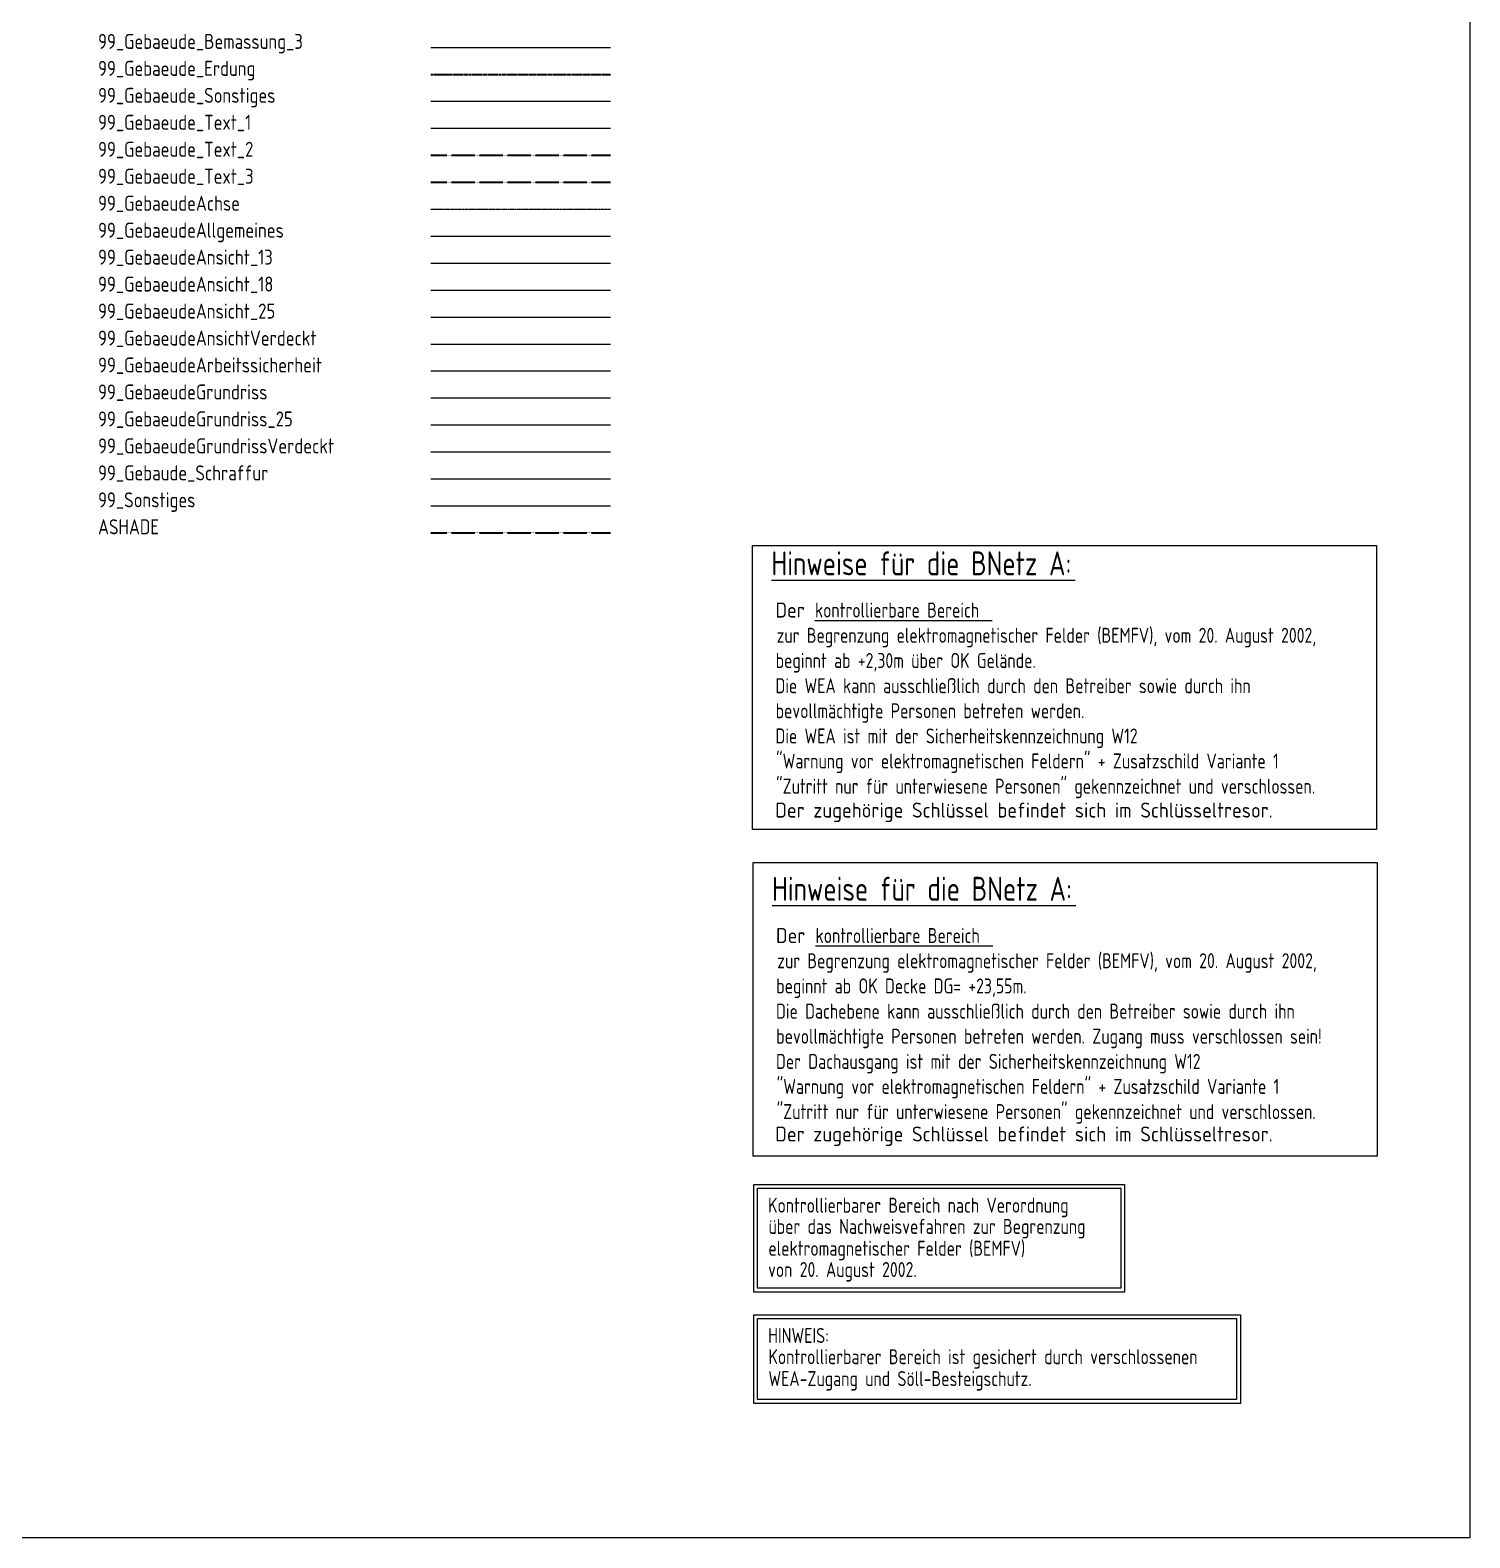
# Model space of a CAD drawing. Header units: millimetres. Extents: x -139278 to 641613, y -260926 to 217780.
# Drawn here: x 38300 to 62337, y -39772 to -14601 of the extents above; entities that cross this region are included whole.
import ezdxf
from ezdxf.enums import TextEntityAlignment as Align

# ---------------------------------------------------------------- set-up
doc = ezdxf.new("R2010")
doc.units = ezdxf.units.MM
for name, pattern in [('ACAD_ISO13W100', [36, 12, -3, 12, -3, 0, -3, 0, -3]), ('GESTRICHELT', [0.75, 0.5, -0.25]), ('MITTE', [50.8, 31.75, -6.35, 6.35, -6.35]), ('PHANTOM', [63.5, 31.75, -6.35, 6.35, -6.35, 6.35, -6.35])]:
    doc.linetypes.add(name, pattern=pattern)
doc.layers.add('00_Hilfskonstruktion', color=31, linetype='Continuous', plot=False)
for name, color, linetype, lineweight in [('00_Text_PapierBereich', 7, 'Continuous', 25), ('99_Gebaeude_Bemassung_3', 3, 'Continuous', 25), ('99_Gebaeude_Erdung', 30, 'PHANTOM', 35), ('99_Gebaeude_Sonstiges', 57, 'Continuous', 25), ('99_Gebaeude_Text_1', 7, 'Continuous', 25), ('99_Gebaeude_Text_2', 2, 'Continuous', 25), ('99_Gebaeude_Text_3', 3, 'Continuous', 25), ('99_GebaeudeAchse', 61, 'MITTE', 18), ('99_GebaeudeAllgeimenes', 57, 'Continuous', 25), ('99_GebaeudeAnsicht_13', 57, 'Continuous', 13), ('99_GebaeudeAnsicht_18', 57, 'Continuous', 18), ('99_GebaeudeAnsicht_25', 57, 'Continuous', 25), ('99_GebaeudeAnsichtVerdeckt', 57, 'GESTRICHELT', 18), ('99_GebaeudeArbeitssicherheit', 1, 'Continuous', 25), ('99_GebaeudeGrundriss', 57, 'Continuous', 25), ('99_GebaeudeGrundriss_25', 57, 'Continuous', 25), ('99_GebaeudeGrundrissVerdeckt', 57, 'GESTRICHELT', 18), ('99_GebaudeSchraffur', 252, 'Continuous', 18), ('99_Sonstiges', 57, 'Continuous', 25)]:
    doc.layers.add(name, color=color, linetype=linetype, lineweight=lineweight)
doc.layers.add('ASHADE', color=7, linetype='Continuous')
doc.styles.add('ISOCP', font='ISOCP', dxfattribs={"width": 0.9})
doc.styles.get("Standard").update_dxf_attribs({"font": 'isocp.shx', "width": 0.85})

msp = doc.modelspace()

# ---------------------------------------------------------------- linework, layer by layer
at = {"layer": '00_Hilfskonstruktion'}
msp.add_lwpolyline([(-1311.381, -10318.745), (62337.413, -10318.745), (62337.413, -39771.866), (-1311.381, -39771.866)], close=True, dxfattribs=at)
at = {"layer": '00_Text_PapierBereich'}
for p, q in [((50676.499, -23782.853), (55748.535, -23782.853)), ((51402.791, -24457.722), (54362.31, -24457.722)), ((50686.233, -29216.125), (55758.269, -29216.125)), ((51412.525, -29890.994), (54372.044, -29890.994))]:
    msp.add_line(p, q, dxfattribs=at)
at = {"layer": '00_Text_PapierBereich', "flags": 128}
for points in [[(50360.602, -23207.357), (60779.635, -23207.357), (60779.635, -27948.312), (50360.602, -27948.312)], [(50370.336, -28497.312), (60789.369, -28497.312), (60789.369, -33398.295), (50370.336, -33398.295)], [(50382.389, -33871.171), (56571.754, -33871.171), (56571.754, -35668.24), (50382.389, -35668.24)], [(50446.139, -33934.921), (56508.004, -33934.921), (56508.004, -35604.49), (50446.139, -35604.49)], [(50382.389, -36046.653), (58506.067, -36046.653), (58506.067, -37528.052), (50382.389, -37528.052)], [(50446.139, -36110.403), (58442.317, -36110.403), (58442.317, -37464.302), (50446.139, -37464.302)]]:
    msp.add_lwpolyline(points, close=True, dxfattribs=at)
at = {"layer": '99_Gebaeude_Bemassung_3'}
msp.add_line((44991.845, -14888.984), (47991.845, -14888.984), dxfattribs=at)
at = {"layer": '99_Gebaeude_Erdung'}
msp.add_line((44991.845, -15339.195), (47991.845, -15339.195), dxfattribs=at)
at = {"layer": '99_Gebaeude_Sonstiges'}
msp.add_line((44991.845, -15789.406), (47991.845, -15789.406), dxfattribs=at)
at = {"layer": '99_Gebaeude_Text_1'}
msp.add_line((44991.845, -16239.617), (47991.845, -16239.617), dxfattribs=at)
at = {"layer": '99_Gebaeude_Text_2', "linetype": 'ACAD_ISO13W100', "lineweight": 35, "ltscale": 0.3}
msp.add_line((44991.845, -16689.829), (47991.845, -16689.829), dxfattribs=at)
at = {"layer": '99_Gebaeude_Text_3', "linetype": 'ACAD_ISO13W100', "lineweight": 35, "ltscale": 0.3}
msp.add_line((44991.845, -17140.04), (47991.845, -17140.04), dxfattribs=at)
at = {"layer": '99_GebaeudeAchse', "ltscale": 0.1}
msp.add_line((44991.845, -17590.251), (47991.845, -17590.251), dxfattribs=at)
at = {"layer": '99_GebaeudeAllgeimenes'}
msp.add_line((44991.845, -18040.462), (47991.845, -18040.462), dxfattribs=at)
at = {"layer": '99_GebaeudeAnsicht_13'}
msp.add_line((44991.845, -18490.673), (47991.845, -18490.673), dxfattribs=at)
at = {"layer": '99_GebaeudeAnsicht_18'}
msp.add_line((44991.845, -18940.885), (47991.845, -18940.885), dxfattribs=at)
at = {"layer": '99_GebaeudeAnsicht_25'}
msp.add_line((44991.845, -19391.096), (47991.845, -19391.096), dxfattribs=at)
at = {"layer": '99_GebaeudeAnsichtVerdeckt', "ltscale": 5}
msp.add_line((44991.845, -19841.307), (47991.845, -19841.307), dxfattribs=at)
at = {"layer": '99_GebaeudeArbeitssicherheit'}
msp.add_line((44991.845, -20291.518), (47991.845, -20291.518), dxfattribs=at)
at = {"layer": '99_GebaeudeGrundriss'}
msp.add_line((44991.845, -20741.729), (47991.845, -20741.729), dxfattribs=at)
at = {"layer": '99_GebaeudeGrundriss_25'}
msp.add_line((44991.845, -21191.941), (47991.845, -21191.941), dxfattribs=at)
at = {"layer": '99_GebaeudeGrundrissVerdeckt', "ltscale": 5}
msp.add_line((44991.845, -21642.152), (47991.845, -21642.152), dxfattribs=at)
at = {"layer": '99_GebaudeSchraffur'}
msp.add_line((44991.845, -22092.363), (47991.845, -22092.363), dxfattribs=at)
at = {"layer": '99_Sonstiges'}
msp.add_line((44991.845, -22542.574), (47991.845, -22542.574), dxfattribs=at)
at = {"layer": 'ASHADE', "linetype": 'ACAD_ISO13W100', "lineweight": 35, "ltscale": 0.3}
msp.add_line((44991.845, -22992.785), (47991.845, -22992.785), dxfattribs=at)

# ---------------------------------------------------------------- texts
at = {"layer": '00_Text_PapierBereich'}
for s, height, width, p in [('Hinweise für die BNetz A:', 399.99996, 0.85, (50676.499, -23702.853)), ('Der ', 250, 1, (50743.003, -24407.722)), ('kontrollierbare Bereich', 249.99998, 0.85, (51402.791, -24407.722)), ('zur Begrenzung elektromagnetischer Felder (BEMFV), vom 20. August 2002, ', 249.99998, 0.85, (50763.125, -24828.652)), ('beginnt ab +2,30m über OK Gelände. ', 249.99998, 0.85, (50747.095, -25249.582)), ('Die WEA kann ausschließlich durch den Betreiber sowie durch ihn', 249.99998, 0.85, (50743.003, -25670.512)), ('bevollmächtigte Personen betreten werden. ', 249.99998, 0.85, (50747.095, -26088.714)), ('Die WEA ist mit der Sicherheitskennzeichnung W12 ', 249.99998, 0.85, (50743.003, -26509.644)), ('"Warnung vor elektromagnetischen Feldern" + Zusatzschild Variante 1', 249.99998, 0.85, (50753.917, -26927.333)), ('"Zutritt nur für unterwiesene Personen" gekennzeichnet und verschlossen.', 249.99998, 0.85, (50753.917, -27348.263)), ('Der zugehörige Schlüssel befindet sich im Schlüsseltresor.', 249.99998, 1, (50740.96, -27747.284)), ('Hinweise für die BNetz A:', 399.99996, 0.85, (50686.233, -29136.125)), ('Der ', 250, 1, (50752.737, -29840.994)), ('kontrollierbare Bereich', 249.99998, 0.85, (51412.525, -29840.994)), ('zur Begrenzung elektromagnetischer Felder (BEMFV), vom 20. August 2002, ', 249.99998, 0.85, (50772.86, -30261.924)), ('beginnt ab OK Decke DG= +23,55m. ', 249.99998, 0.85, (50756.83, -30682.854)), ('Die Dachebene kann ausschließlich durch den Betreiber sowie durch ihn', 249.99998, 0.85, (50752.737, -31103.784)), ('bevollmächtigte Personen betreten werden. Zugang muss verschlossen sein!', 249.99998, 0.85, (50756.83, -31521.985)), ('Der Dachausgang ist mit der Sicherheitskennzeichnung W12 ', 249.99998, 0.85, (50752.737, -31942.915)), ('"Warnung vor elektromagnetischen Feldern" + Zusatzschild Variante 1', 249.99998, 0.85, (50763.651, -32360.605)), ('"Zutritt nur für unterwiesene Personen" gekennzeichnet und verschlossen.', 249.99998, 0.85, (50763.651, -32781.535)), ('Der zugehörige Schlüssel befindet sich im Schlüsseltresor.', 249.99998, 1, (50740.96, -33154.846)), ('Kontrollierbarer Bereich nach Verordnung ', 249.99998, 0.85, (50620.477, -34343.071)), ('über das Nachweisvefahren zur Begrenzung', 249.99998, 0.85, (50627.023, -34697.238)), ('elektromagnetischer Felder (BEMFV)', 249.99998, 0.85, (50626.088, -35062.561)), ('von 20. August 2002.', 249.99998, 0.85, (50620.477, -35417.301)), ('HINWEIS:', 250, 0.85, (50620.477, -36518.554)), ('Kontrollierbarer Bereich ist gesichert durch verschlossenen', 249.99998, 0.85, (50627.023, -36872.72)), ('WEA-Zugang und Söll-Besteigschutz.', 249.99998, 0.85, (50626.088, -37238.043))]:
    msp.add_text(s, height=height, dxfattribs=dict(at, width=width)).set_placement(p)
at = {"layer": '99_Gebaeude_Bemassung_3', "style": 'ISOCP', "width": 0.9}
msp.add_text('99_Gebaeude_Bemassung_3', height=250, dxfattribs=at).set_placement((39433.578, -14988.984), align=Align.BOTTOM_LEFT)
at = {"layer": '99_Gebaeude_Erdung', "style": 'ISOCP', "width": 0.9}
msp.add_text('99_Gebaeude_Erdung', height=250, dxfattribs=at).set_placement((39433.578, -15439.195), align=Align.BOTTOM_LEFT)
at = {"layer": '99_Gebaeude_Sonstiges', "style": 'ISOCP', "width": 0.9}
msp.add_text('99_Gebaeude_Sonstiges', height=250, dxfattribs=at).set_placement((39433.578, -15889.406), align=Align.BOTTOM_LEFT)
at = {"layer": '99_Gebaeude_Text_1', "style": 'ISOCP', "width": 0.9}
msp.add_text('99_Gebaeude_Text_1', height=250, dxfattribs=at).set_placement((39433.578, -16339.617), align=Align.BOTTOM_LEFT)
at = {"layer": '99_Gebaeude_Text_2', "style": 'ISOCP', "width": 0.9}
msp.add_text('99_Gebaeude_Text_2', height=250, dxfattribs=at).set_placement((39433.578, -16789.829), align=Align.BOTTOM_LEFT)
at = {"layer": '99_Gebaeude_Text_3', "style": 'ISOCP', "width": 0.9}
msp.add_text('99_Gebaeude_Text_3', height=250, dxfattribs=at).set_placement((39433.578, -17240.04), align=Align.BOTTOM_LEFT)
at = {"layer": '99_GebaeudeAchse', "ltscale": 0.1, "style": 'ISOCP', "width": 0.9}
msp.add_text('99_GebaeudeAchse', height=250, dxfattribs=at).set_placement((39433.578, -17690.251), align=Align.BOTTOM_LEFT)
at = {"layer": '99_GebaeudeAllgeimenes', "style": 'ISOCP', "width": 0.9}
msp.add_text('99_GebaeudeAllgemeines', height=250, dxfattribs=at).set_placement((39433.578, -18140.462), align=Align.BOTTOM_LEFT)
at = {"layer": '99_GebaeudeAnsicht_13', "style": 'ISOCP', "width": 0.9}
msp.add_text('99_GebaeudeAnsicht_13', height=250, dxfattribs=at).set_placement((39433.578, -18590.673), align=Align.BOTTOM_LEFT)
at = {"layer": '99_GebaeudeAnsicht_18', "style": 'ISOCP', "width": 0.9}
msp.add_text('99_GebaeudeAnsicht_18', height=250, dxfattribs=at).set_placement((39433.578, -19040.885), align=Align.BOTTOM_LEFT)
at = {"layer": '99_GebaeudeAnsicht_25', "style": 'ISOCP', "width": 0.9}
msp.add_text('99_GebaeudeAnsicht_25', height=250, dxfattribs=at).set_placement((39433.578, -19491.096), align=Align.BOTTOM_LEFT)
at = {"layer": '99_GebaeudeAnsichtVerdeckt', "ltscale": 5, "style": 'ISOCP', "width": 0.9}
msp.add_text('99_GebaeudeAnsichtVerdeckt', height=250, dxfattribs=at).set_placement((39433.578, -19941.307), align=Align.BOTTOM_LEFT)
at = {"layer": '99_GebaeudeArbeitssicherheit', "style": 'ISOCP', "width": 0.9}
msp.add_text('99_GebaeudeArbeitssicherheit', height=250, dxfattribs=at).set_placement((39433.578, -20391.518), align=Align.BOTTOM_LEFT)
at = {"layer": '99_GebaeudeGrundriss', "style": 'ISOCP', "width": 0.9}
msp.add_text('99_GebaeudeGrundriss', height=250, dxfattribs=at).set_placement((39433.578, -20841.729), align=Align.BOTTOM_LEFT)
at = {"layer": '99_GebaeudeGrundriss_25', "style": 'ISOCP', "width": 0.9}
msp.add_text('99_GebaeudeGrundriss_25', height=250, dxfattribs=at).set_placement((39433.578, -21291.941), align=Align.BOTTOM_LEFT)
at = {"layer": '99_GebaeudeGrundrissVerdeckt', "ltscale": 5, "style": 'ISOCP', "width": 0.9}
msp.add_text('99_GebaeudeGrundrissVerdeckt', height=250, dxfattribs=at).set_placement((39433.578, -21742.152), align=Align.BOTTOM_LEFT)
at = {"layer": '99_GebaudeSchraffur', "style": 'ISOCP', "width": 0.9}
msp.add_text('99_Gebaude_Schraffur', height=250, dxfattribs=at).set_placement((39433.578, -22192.363), align=Align.BOTTOM_LEFT)
at = {"layer": '99_Sonstiges', "style": 'ISOCP', "width": 0.9}
msp.add_text('99_Sonstiges', height=250, dxfattribs=at).set_placement((39433.578, -22642.574), align=Align.BOTTOM_LEFT)
at = {"layer": 'ASHADE', "color": 7, "style": 'ISOCP', "width": 0.9}
msp.add_text('ASHADE', height=250, dxfattribs=at).set_placement((39433.578, -23092.785), align=Align.BOTTOM_LEFT)

doc.saveas('drawing.dxf')
